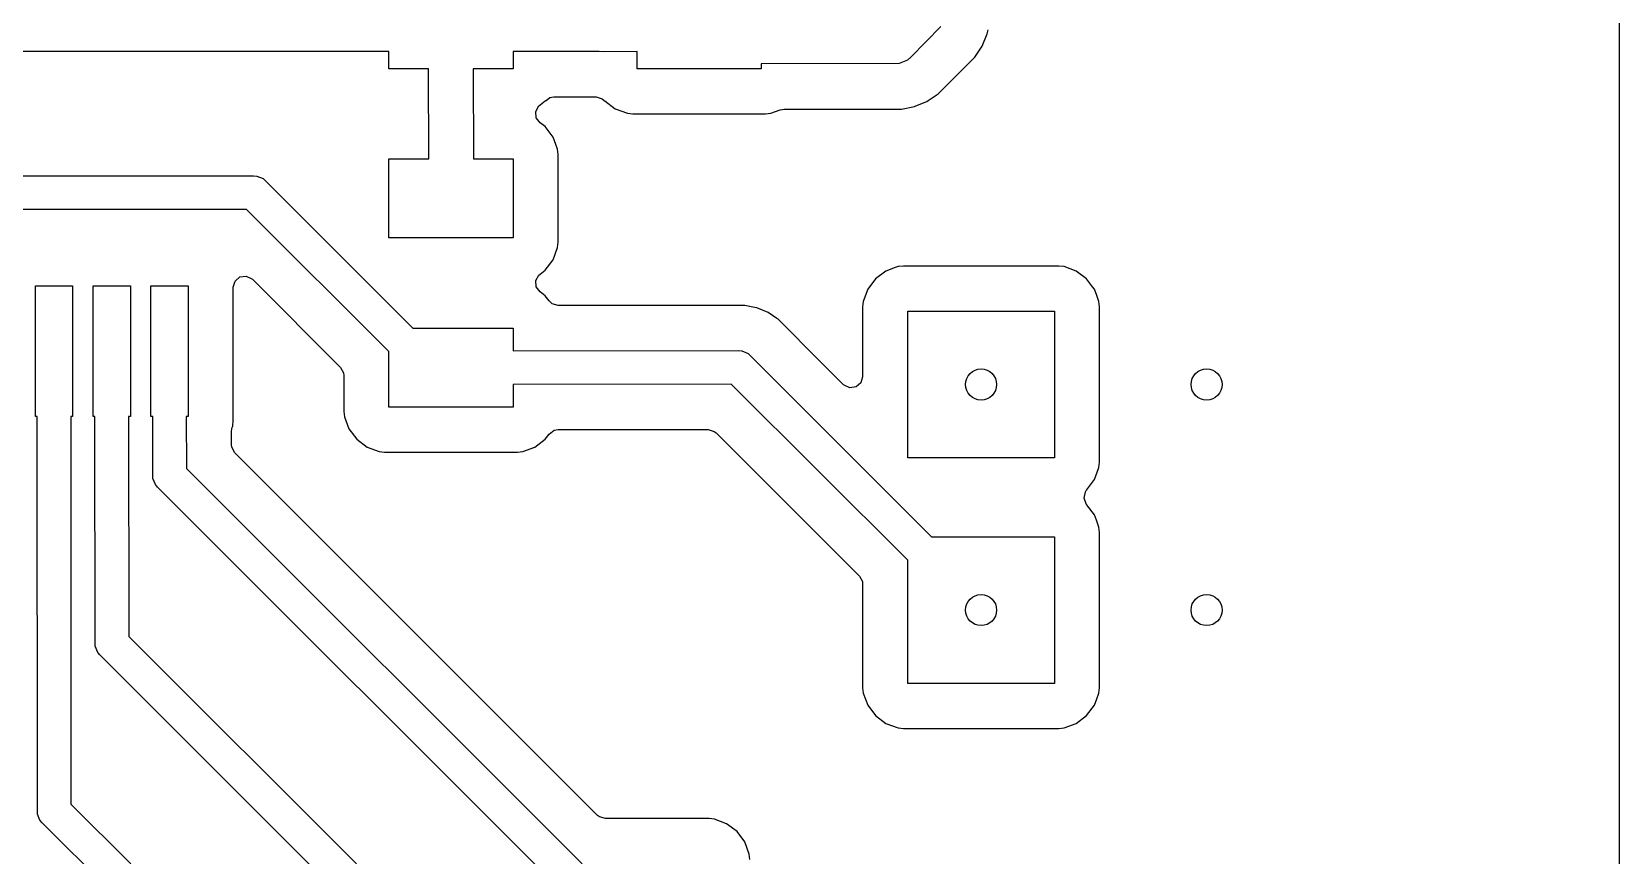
# Model space of a CAD drawing. Extents: x 0.01 to 1.59, y -0.39 to 1.19.
# Drawn here: x 0.884 to 1.588, y 0.036 to 0.401 of the extents above; entities that cross this region are included whole.
import ezdxf

# ---------------------------------------------------------------- set-up
doc = ezdxf.new("R2010")
doc.units = 0
doc.header["$MEASUREMENT"] = 0
doc.layers.add('BLACK', color=7, linetype='CONTINUOUS')

msp = doc.modelspace()

# ---------------------------------------------------------------- linework, layer by layer
at = {"layer": 'BLACK', "linetype": 'CONTINUOUS'}
for p, q in [((1.58793, 1.18297), (1.58793, -0.38297)), ((1.28721, 0.40367), (1.27387, 0.39005)), ((1.30777, 0.40047), (1.30812, 0.40226)), ((1.30222, 0.39009), (1.3055, 0.39501)), ((1.3055, 0.39501), (1.30777, 0.40047)), ((1.0425, 0.39268), (0.69109, 0.3925)), ((1.0425, 0.385), (1.0425, 0.39268)), ((1.13569, 0.39268), (1.0975, 0.39258)), ((1.0975, 0.39258), (1.0975, 0.385)), ((1.13753, 0.3925), (1.13569, 0.39268)), ((1.1525, 0.39256), (1.13753, 0.3925)), ((1.1525, 0.385), (1.1525, 0.39256)), ((1.26875, 0.38732), (1.2075, 0.38718)), ((1.2075, 0.38718), (1.2075, 0.385)), ((1.27235, 0.38881), (1.26875, 0.38732)), ((1.27236, 0.38881), (1.27235, 0.38881)), ((1.27387, 0.39005), (1.27236, 0.38881)), ((1.28594, 0.37381), (1.30222, 0.39009)), ((1.30222, 0.39009), (1.30222, 0.39009)), ((1.30222, 0.39009), (1.30222, 0.39009)), ((1.06004, 0.385), (1.0425, 0.385)), ((1.06014, 0.345), (1.06004, 0.385)), ((1.0975, 0.385), (1.07986, 0.385)), ((1.07986, 0.385), (1.07996, 0.345)), ((1.2075, 0.385), (1.1525, 0.385)), ((1.28153, 0.37086), (1.28594, 0.37381)), ((1.28594, 0.37381), (1.28594, 0.37381)), ((1.10762, 0.36605), (1.10896, 0.36851)), ((1.10782, 0.36327), (1.10762, 0.36605)), ((1.10896, 0.36851), (1.10949, 0.36897)), ((1.10949, 0.36897), (1.1118, 0.3707)), ((1.1118, 0.3707), (1.11205, 0.37095)), ((1.11205, 0.37095), (1.11214, 0.37086)), ((1.11214, 0.37086), (1.11388, 0.37217)), ((1.11388, 0.37217), (1.11562, 0.37248)), ((1.11562, 0.37248), (1.13438, 0.37248)), ((1.13438, 0.37248), (1.13706, 0.37169)), ((1.13706, 0.37169), (1.13791, 0.37091)), ((1.13791, 0.37091), (1.13795, 0.37095)), ((1.13795, 0.37095), (1.1382, 0.3707)), ((1.1382, 0.3707), (1.14281, 0.36725)), ((1.14281, 0.36725), (1.14281, 0.36725)), ((1.14281, 0.36725), (1.1482, 0.36524)), ((1.2118, 0.36524), (1.21597, 0.36679)), ((1.21597, 0.36679), (1.21771, 0.36711)), ((1.21771, 0.36711), (1.26976, 0.36711)), ((1.26976, 0.36711), (1.27556, 0.36826)), ((1.27556, 0.36826), (1.27615, 0.36851)), ((1.27556, 0.36826), (1.27556, 0.36826)), ((1.27615, 0.36851), (1.28102, 0.37052)), ((1.28102, 0.37052), (1.28153, 0.37086)), ((1.28102, 0.37052), (1.28102, 0.37052)), ((1.28102, 0.37052), (1.28102, 0.37052)), ((1.28153, 0.37086), (1.28153, 0.37086)), ((1.10949, 0.36103), (1.10782, 0.36327)), ((1.1118, 0.3593), (1.10949, 0.36103)), ((1.11393, 0.35646), (1.1118, 0.3593)), ((1.1482, 0.36524), (1.1482, 0.36524)), ((1.1482, 0.36524), (1.15058, 0.36498)), ((1.15058, 0.36498), (1.15059, 0.36498)), ((1.15059, 0.36498), (1.20942, 0.36498)), ((1.20942, 0.36498), (1.2118, 0.36524)), ((1.2118, 0.36524), (1.2118, 0.36524)), ((1.2118, 0.36524), (1.2118, 0.36524)), ((1.2118, 0.36524), (1.2118, 0.36524)), ((1.11525, 0.35469), (1.11393, 0.35646)), ((1.11649, 0.35138), (1.11525, 0.35469)), ((1.0425, 0.31), (1.0425, 0.345)), ((1.0425, 0.345), (1.06014, 0.345)), ((1.07996, 0.345), (1.0975, 0.345)), ((1.0975, 0.345), (1.0975, 0.31)), ((1.11726, 0.3493), (1.11649, 0.35138)), ((1.11752, 0.34692), (1.11726, 0.3493)), ((1.11726, 0.3493), (1.11726, 0.3493)), ((1.11752, 0.34691), (1.11752, 0.34692)), ((1.11752, 0.30809), (1.11752, 0.34691)), ((0.76539, 0.33736), (0.9825, 0.3375)), ((0.9825, 0.3375), (0.98396, 0.33736)), ((0.98396, 0.33736), (0.98667, 0.33624)), ((0.98667, 0.33624), (1.05307, 0.27)), ((0.97926, 0.32264), (0.76978, 0.3225)), ((1.0425, 0.25956), (0.97926, 0.32264)), ((1.0975, 0.31), (1.0425, 0.31)), ((1.11525, 0.30031), (1.11726, 0.3057)), ((1.11726, 0.3057), (1.11752, 0.30808)), ((1.11726, 0.3057), (1.11726, 0.3057)), ((1.11752, 0.30808), (1.11752, 0.30809)), ((1.10949, 0.29397), (1.1118, 0.2957)), ((1.1118, 0.2957), (1.11525, 0.30031)), ((1.11525, 0.30031), (1.11525, 0.30031)), ((1.26696, 0.2968), (1.26281, 0.29525)), ((1.2682, 0.29726), (1.26696, 0.2968)), ((1.27058, 0.29752), (1.2682, 0.29726)), ((1.2682, 0.29726), (1.2682, 0.29726)), ((1.27059, 0.29752), (1.27058, 0.29752)), ((1.27058, 0.29752), (1.27058, 0.29752)), ((1.33941, 0.29752), (1.27059, 0.29752)), ((1.33942, 0.29752), (1.33941, 0.29752)), ((1.3418, 0.29726), (1.33942, 0.29752)), ((1.33942, 0.29752), (1.33942, 0.29752)), ((1.34719, 0.29525), (1.3418, 0.29726)), ((1.3418, 0.29726), (1.3418, 0.29726)), ((1.3418, 0.29726), (1.3418, 0.29726)), ((0.88575, 0.23085), (0.88575, 0.28875)), ((0.88575, 0.28875), (0.90225, 0.28875)), ((0.90225, 0.28875), (0.90225, 0.23085)), ((0.91135, 0.23085), (0.91135, 0.28875)), ((0.91135, 0.28875), (0.92785, 0.28875)), ((0.92785, 0.28875), (0.92785, 0.23085)), ((0.93695, 0.23085), (0.93695, 0.28875)), ((0.93695, 0.28875), (0.95345, 0.28875)), ((0.95345, 0.28875), (0.95345, 0.23085)), ((0.97347, 0.28814), (0.97426, 0.29082)), ((0.97426, 0.29082), (0.97637, 0.29265)), ((0.97637, 0.29265), (0.97914, 0.29305)), ((0.97914, 0.29305), (0.98168, 0.29188)), ((0.98168, 0.29188), (0.98194, 0.29164)), ((0.98194, 0.29164), (1.02103, 0.25255)), ((1.10762, 0.29105), (1.10896, 0.29351)), ((1.10782, 0.28827), (1.10762, 0.29105)), ((1.10896, 0.29351), (1.10949, 0.29397)), ((1.2582, 0.2918), (1.25475, 0.28719)), ((1.26281, 0.29525), (1.2582, 0.2918)), ((1.26281, 0.29525), (1.26281, 0.29525)), ((1.26281, 0.29525), (1.26281, 0.29525)), ((1.3518, 0.2918), (1.34719, 0.29525)), ((1.34719, 0.29525), (1.34719, 0.29525)), ((1.34719, 0.29525), (1.34719, 0.29525)), ((1.35445, 0.28827), (1.3518, 0.2918)), ((0.97347, 0.22894), (0.97347, 0.28814)), ((1.10949, 0.28603), (1.10782, 0.28827)), ((1.1118, 0.2843), (1.10949, 0.28603)), ((1.11352, 0.28201), (1.1118, 0.2843)), ((1.11481, 0.28081), (1.11352, 0.28201)), ((1.25274, 0.2818), (1.25248, 0.27942)), ((1.25475, 0.28719), (1.25274, 0.2818)), ((1.25274, 0.2818), (1.25274, 0.2818)), ((1.25475, 0.28719), (1.25475, 0.28719)), ((1.35525, 0.28719), (1.35445, 0.28827)), ((1.35629, 0.28442), (1.35525, 0.28719)), ((1.35726, 0.2818), (1.35629, 0.28442)), ((1.35752, 0.27942), (1.35726, 0.2818)), ((1.35726, 0.2818), (1.35726, 0.2818)), ((1.11749, 0.28002), (1.11481, 0.28081)), ((1.20021, 0.28002), (1.11749, 0.28002)), ((1.20377, 0.27931), (1.20021, 0.28002)), ((1.20021, 0.28002), (1.20021, 0.28002)), ((1.20553, 0.27896), (1.20377, 0.27931)), ((1.21054, 0.27689), (1.20553, 0.27896)), ((1.21247, 0.2756), (1.21054, 0.27689)), ((1.21441, 0.2743), (1.21247, 0.2756)), ((1.25248, 0.27942), (1.25248, 0.24841)), ((1.2725, 0.2125), (1.2725, 0.2775)), ((1.2725, 0.2775), (1.3375, 0.2775)), ((1.3375, 0.2775), (1.3375, 0.2125)), ((1.35752, 0.27941), (1.35752, 0.27942)), ((1.35752, 0.21059), (1.35752, 0.27941)), ((1.05307, 0.27), (1.0975, 0.27)), ((1.0975, 0.27), (1.0975, 0.25989)), ((1.21504, 0.27388), (1.21441, 0.2743)), ((1.21441, 0.2743), (1.21441, 0.2743)), ((1.2337, 0.25522), (1.21504, 0.27388)), ((1.0425, 0.235), (1.0425, 0.25956)), ((1.0975, 0.25989), (1.1975, 0.26)), ((1.1975, 0.26), (1.19896, 0.25986)), ((1.19896, 0.25986), (1.20167, 0.25874)), ((1.20167, 0.25874), (1.28306, 0.1775)), ((1.24401, 0.24491), (1.2337, 0.25522)), ((1.02103, 0.25255), (1.02237, 0.2501)), ((1.02237, 0.2501), (1.02248, 0.24905)), ((1.02248, 0.24905), (1.02248, 0.23308)), ((1.25248, 0.24841), (1.25169, 0.24573)), ((1.19426, 0.24514), (1.0975, 0.24503)), ((1.0975, 0.24503), (1.0975, 0.235)), ((1.2725, 0.16704), (1.19426, 0.24514)), ((1.24427, 0.24467), (1.24401, 0.24491)), ((1.24681, 0.2435), (1.24427, 0.24467)), ((1.24958, 0.2439), (1.24681, 0.2435)), ((1.25169, 0.24573), (1.24958, 0.2439)), ((1.02248, 0.23308), (1.02274, 0.2307)), ((1.0975, 0.235), (1.0425, 0.235)), ((0.88652, 0.23085), (0.88575, 0.23085)), ((0.88664, 0.05454), (0.88652, 0.23085)), ((0.90225, 0.23085), (0.90138, 0.23085)), ((0.90138, 0.23085), (0.9015, 0.05892)), ((0.91213, 0.23085), (0.91135, 0.23085)), ((0.91224, 0.12894), (0.91213, 0.23085)), ((0.92785, 0.23085), (0.92699, 0.23085)), ((0.92699, 0.23085), (0.9271, 0.13331)), ((0.93777, 0.23085), (0.93695, 0.23085)), ((0.93784, 0.20334), (0.93777, 0.23085)), ((0.95345, 0.23085), (0.95263, 0.23085)), ((0.95263, 0.23085), (0.95269, 0.20771)), ((0.97272, 0.22433), (0.97303, 0.22607)), ((0.97303, 0.22607), (0.97307, 0.22616)), ((0.97307, 0.22616), (0.97321, 0.22655)), ((0.97321, 0.22655), (0.97325, 0.22688)), ((0.97325, 0.22688), (0.97347, 0.22893)), ((0.97347, 0.22893), (0.97347, 0.22894)), ((1.02274, 0.2307), (1.02274, 0.2307)), ((1.02274, 0.2307), (1.02475, 0.22531)), ((1.02475, 0.22531), (1.02475, 0.22531)), ((1.02475, 0.22531), (1.0282, 0.2207)), ((0.97272, 0.21825), (0.97272, 0.22433)), ((0.97283, 0.2172), (0.97272, 0.21825)), ((1.0282, 0.2207), (1.03281, 0.21725)), ((1.10719, 0.21725), (1.1118, 0.2207)), ((1.1118, 0.2207), (1.11352, 0.22299)), ((1.11352, 0.22299), (1.11576, 0.22467)), ((1.11576, 0.22467), (1.11749, 0.22498)), ((1.11749, 0.22498), (1.18405, 0.22498)), ((1.18405, 0.22498), (1.18673, 0.22419)), ((1.18673, 0.22419), (1.18755, 0.22353)), ((1.18755, 0.22353), (1.25103, 0.16005)), ((0.97417, 0.21475), (0.97283, 0.2172)), ((1.13495, 0.05397), (0.97417, 0.21475)), ((1.03281, 0.21725), (1.03281, 0.21725)), ((1.03281, 0.21725), (1.0382, 0.21524)), ((1.0382, 0.21524), (1.0382, 0.21524)), ((1.0382, 0.21524), (1.04058, 0.21498)), ((1.04058, 0.21498), (1.04059, 0.21498)), ((1.04059, 0.21498), (1.09942, 0.21498)), ((1.09942, 0.21498), (1.1018, 0.21524)), ((1.1018, 0.21524), (1.10719, 0.21725)), ((1.1018, 0.21524), (1.1018, 0.21524)), ((1.10719, 0.21725), (1.10719, 0.21725)), ((1.3375, 0.2125), (1.2725, 0.2125)), ((0.95269, 0.20771), (1.12808, 0.0325)), ((1.35525, 0.20281), (1.35712, 0.20781)), ((1.35712, 0.20781), (1.35726, 0.2082)), ((1.35726, 0.2082), (1.35752, 0.21058)), ((1.35726, 0.2082), (1.35726, 0.2082)), ((1.35752, 0.21058), (1.35752, 0.21059)), ((0.93896, 0.20063), (0.93784, 0.20334)), ((0.9399, 0.1995), (0.93896, 0.20063)), ((1.1175, 0.02207), (0.9399, 0.1995)), ((1.35066, 0.19465), (1.35125, 0.19738)), ((1.35125, 0.19738), (1.35163, 0.19797)), ((1.35163, 0.19797), (1.3518, 0.1982)), ((1.3518, 0.1982), (1.35525, 0.20281)), ((1.3518, 0.1982), (1.3518, 0.1982)), ((1.35163, 0.19203), (1.35066, 0.19465)), ((1.3518, 0.1918), (1.35163, 0.19203)), ((1.35525, 0.18719), (1.3518, 0.1918)), ((1.3518, 0.1918), (1.3518, 0.1918)), ((1.35615, 0.18478), (1.35525, 0.18719)), ((1.35726, 0.1818), (1.35615, 0.18478)), ((1.28306, 0.1775), (1.3375, 0.1775)), ((1.3375, 0.1775), (1.3375, 0.1125)), ((1.35752, 0.17942), (1.35726, 0.1818)), ((1.35726, 0.1818), (1.35726, 0.1818)), ((1.35752, 0.17941), (1.35752, 0.17942)), ((1.35752, 0.11059), (1.35752, 0.17941)), ((1.2725, 0.1125), (1.2725, 0.16704)), ((1.25103, 0.16005), (1.25237, 0.1576)), ((1.25237, 0.1576), (1.25248, 0.15655)), ((1.25248, 0.15655), (1.25248, 0.11058)), ((0.91336, 0.12623), (0.91224, 0.12894)), ((0.9271, 0.13331), (1.02806, 0.0325)), ((0.9143, 0.1251), (0.91336, 0.12623)), ((1.0175, 0.02205), (0.9143, 0.1251)), ((1.25248, 0.11058), (1.25274, 0.1082)), ((1.25274, 0.1082), (1.25274, 0.1082)), ((1.25274, 0.1082), (1.25475, 0.10281)), ((1.3375, 0.1125), (1.2725, 0.1125)), ((1.35612, 0.10513), (1.35726, 0.1082)), ((1.35726, 0.1082), (1.35752, 0.11058)), ((1.35726, 0.1082), (1.35726, 0.1082)), ((1.35752, 0.11058), (1.35752, 0.11059)), ((1.25475, 0.10281), (1.25475, 0.10281)), ((1.25475, 0.10281), (1.2582, 0.0982)), ((1.3518, 0.0982), (1.35525, 0.10281)), ((1.35525, 0.10281), (1.3554, 0.1032)), ((1.35525, 0.10281), (1.35525, 0.10281)), ((1.3554, 0.1032), (1.35612, 0.10513)), ((1.2582, 0.0982), (1.26281, 0.09475)), ((1.26281, 0.09475), (1.26281, 0.09475)), ((1.26281, 0.09475), (1.2682, 0.09274)), ((1.2682, 0.09274), (1.2682, 0.09274)), ((1.2682, 0.09274), (1.27058, 0.09248)), ((1.27058, 0.09248), (1.27059, 0.09248)), ((1.27059, 0.09248), (1.33942, 0.09248)), ((1.33942, 0.09248), (1.3418, 0.09274)), ((1.3418, 0.09274), (1.34719, 0.09475)), ((1.3418, 0.09274), (1.3418, 0.09274)), ((1.34719, 0.09475), (1.3518, 0.0982)), ((1.34719, 0.09475), (1.34719, 0.09475)), ((0.9015, 0.05892), (0.92801, 0.0325)), ((0.88776, 0.05183), (0.88664, 0.05454)), ((0.8887, 0.0507), (0.88776, 0.05183)), ((0.9175, 0.022), (0.8887, 0.0507)), ((1.13577, 0.05331), (1.13495, 0.05397)), ((1.13845, 0.05252), (1.13577, 0.05331)), ((1.18441, 0.05252), (1.13845, 0.05252)), ((1.18442, 0.05252), (1.18441, 0.05252)), ((1.18441, 0.05252), (1.18441, 0.05252)), ((1.1868, 0.05226), (1.18442, 0.05252)), ((1.18442, 0.05252), (1.18442, 0.05252)), ((1.19219, 0.05025), (1.1868, 0.05226)), ((1.1868, 0.05226), (1.1868, 0.05226)), ((1.1868, 0.05226), (1.1868, 0.05226)), ((1.1968, 0.0468), (1.19219, 0.05025)), ((1.20025, 0.04219), (1.1968, 0.0468)), ((1.20226, 0.0368), (1.20025, 0.04219)), ((1.20252, 0.03441), (1.20226, 0.0368))]:
    msp.add_line(p, q, dxfattribs=at)
at = {"layer": 'BLACK'}
for centre in [(1.305, 0.245), (1.405, 0.245), (1.305, 0.145), (1.405, 0.145)]:
    msp.add_circle(centre, 0.00689, dxfattribs=at)

doc.saveas('drawing.dxf')
